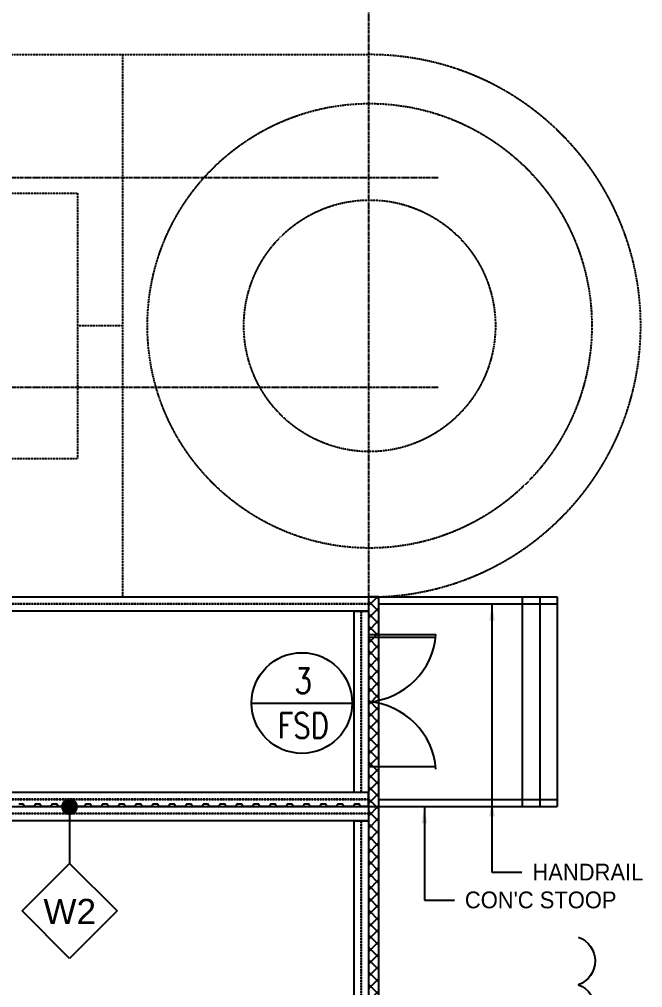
# Model space of a CAD drawing. Header units: millimetres. Extents: x 4133871 to 4440428, y -545651 to -495191.
# Drawn here: x 4177947 to 4186867, y -530434 to -516580 of the extents above; entities that cross this region are included whole.
import ezdxf
from ezdxf.enums import TextEntityAlignment as Align

# ---------------------------------------------------------------- set-up
doc = ezdxf.new("R2010")
doc.units = ezdxf.units.MM
doc.header["$LTSCALE"] = 60
doc.set_wipeout_variables(frame=1)
for name, pattern in [('CEN', [62, 60, -1, 0, -1]), ('CENTER', [2, 1.25, -0.25, 0.25, -0.25]), ('HIDDEN', [0.375, 0.25, -0.125])]:
    doc.linetypes.add(name, pattern=pattern)
for name, color, linetype in [('1CEN', 1, 'CEN'), ('1ST FL FW1-2', 3, 'Continuous'), ('1ST FL FW2-2', 3, 'Continuous'), ('3', 3, 'Continuous'), ('AA-XXXX-SYMB', 7, 'Continuous'), ('AA-XXXX-TEXT', 3, 'Continuous'), ('C_REV', 4, 'Continuous'), ('DIM-SCALE', 7, 'Continuous'), ('DOOR', 3, 'Continuous'), ('INI', 11, 'Continuous'), ('STEEL', 3, 'Continuous')]:
    doc.layers.add(name, color=color, linetype=linetype)
doc.styles.add('ArchiLab', font='')
doc.styles.add('ARCHILAB_ROMANS', font='romans.shx', dxfattribs={"bigfont": 'ghs.shx'})
doc.styles.add('Arial', font='arial.ttf')
doc.styles.add('GHS', font='romans.shx', dxfattribs={"width": 0.8, "bigfont": 'ghs.shx'})
doc.styles.add('돋움', font='')
doc.styles.get('ArchiLab').set_extended_font_data('Dotum')
doc.styles.get('돋움').set_extended_font_data('Dotum')
doc.linetypes.add('FENCELINE1', pattern='A,1,-0.4,[133,ltypeshp.shx,S=0.4,R=0,X=-0.4,Y=0],-0.4,4', length=5.8)
doc.dimstyles.new('일반도면_0060', dxfattribs={"dimtxt": 240, "dimasz": 240, "dimexe": 60, "dimexo": 300, "dimgap": 75, "dimtad": 1, "dimdec": 0, "dimzin": 0, "dimdsep": 46, "dimtxsty": '돋움', "dimcen": -300, "dimclrd": 7, "dimclre": 7, "dimclrt": 2, "dimadec": 8, "dimazin": 0, "dimtfac": 1, "dimtdec": 0, "dimtix": 1, "dimtmove": 2, "dimatfit": 3, "dimfxl": 1, "dimtolj": 1, "dimtzin": 0, "dimarcsym": 0})

# ---------------------------------------------------------------- blocks, each defined once
blk = doc.blocks.new('15M')
at = {"linetype": 'HIDDEN', "ltscale": 0.1}
for p, q in [((-110087, -152171), (-95087, -152171)), ((-110087, -152179), (-95087, -152179)), ((-109989, -152276), (-109989, -154870)), ((-109982, -152276), (-109982, -154870)), ((-95192, -152276), (-95192, -154870)), ((-95185, -152276), (-95185, -154870)), ((-110087, -154968), (-95087, -154968)), ((-110087, -154976), (-95087, -154976))]:
    blk.add_line(p, q, dxfattribs=at)
for points in [[(-110087, -152276), (-95087, -152276), (-95087, -152073), (-110087, -152073)], [(-109884, -154870), (-110087, -154870), (-110087, -152276), (-109884, -152276)], [(-95290, -154870), (-95087, -154870), (-95087, -152276), (-95290, -152276)], [(-110087, -154870), (-95087, -154870), (-95087, -155073), (-110087, -155073)]]:
    blk.add_lwpolyline(points, close=True)
blk = doc.blocks.new('외각')
at = {"linetype": 'HIDDEN', "ltscale": 0.1}
for p, q in [((-9016, 3880), (0, 3880)), ((-3530, -3880), (-3530, 3880)), ((-6050, 1900), (-4180, 1900)), ((-4180, 1900), (-4180, -1900)), ((-3530, 0), (-4180, 0)), ((-6050, -1900), (-4180, -1900)), ((-9016, -3880), (0, -3880))]:
    blk.add_line(p, q, dxfattribs=at)
for radius in [3180, 1800]:
    blk.add_circle((0, 0), radius, dxfattribs=at)
blk.add_arc((0, 0), 3880, 270, 90, dxfattribs=at)
at = {"rotation": 180}
for p in [(-110103, -158953), (-110103, -161953)]:
    blk.add_blockref('15M', p, dxfattribs=at)
blk = doc.blocks.new('A$C1F841B1D')
blk.add_wipeout([(207.3, 585.3), (300, 600), (392.7, 585.3), (476.3, 542.7), (542.7, 476.3), (585.3, 392.7), (600, 300), (585.3, 207.3), (542.7, 123.7), (476.3, 57.3), (392.7, 14.7), (300, 0), (207.3, 14.7), (123.7, 57.3), (57.3, 123.7), (14.7, 207.3), (0, 300), (14.7, 392.7), (57.3, 476.3), (123.7, 542.7)])
at = {"layer": 'AA-XXXX-SYMB'}
blk.add_line((0, 300), (600, 300), dxfattribs=at)
blk.add_circle((300, 300), 300, dxfattribs=at)
at = {"layer": 'AA-XXXX-SYMB', "color": 3, "linetype": 'Continuous', "style": 'ArchiLab'}
for tag, p in [('NO', (307.7, 357.8)), ('MARK', (308.1, 91.4))]:
    blk.add_attdef(tag, text='', height=150, dxfattribs=at).set_placement(p, align=Align.CENTER)
blk = doc.blocks.new('A$C064809F0')
at = {"layer": 'AA-XXXX-TEXT'}
for p, q in [((475, 566), (1041, 1131)), ((1041, 1131), (1607, 566)), ((1041, 0), (475, 566)), ((1607, 566), (1041, 0))]:
    blk.add_line(p, q, dxfattribs=at)
at = {"layer": 'INI'}
blk.add_line((1041, 0), (475, 566), dxfattribs=at)
at = {"layer": 'AA-XXXX-TEXT', "style": 'ARCHILAB_ROMANS'}
blk.add_attdef('WALLTYPE', text='', height=300, dxfattribs=at).set_placement((1043, 560), align=Align.MIDDLE_CENTER)

msp = doc.modelspace()

# ---------------------------------------------------------------- hatches: boundary and pattern name
at = {"layer": '1ST FL FW1-2'}
h = msp.add_hatch(dxfattribs=at)
h.set_pattern_fill('ANSI37', color=253, scale=1000)
h.set_pattern_definition([(45, (0, 0), (-88.3883476, 88.3883476), []), (135, (0, 0), (-88.3883476, -88.3883476), [])])
h.paths.add_polyline_path([(4167944, -533844.3), (4152944, -533844.2), (4152944, -527844.2), (4152794, -527844.3), (4152794, -533994.2), (4167794, -533994.3), (4167794, -539994.2), (4183093.9, -539994.2), (4183094, -524844.3), (4182944, -524844.3), (4182944, -539844.2), (4167944, -539844.2)])

# ---------------------------------------------------------------- linework, layer by layer
for p, q in [((4182944, -524844.3), (4185644, -524844.3)), ((4185144, -524844.3), (4185144, -527844.3)), ((4185394, -524844.3), (4185394, -527844.3)), ((4185644, -524844.3), (4185644, -527844.3)), ((4182944, -527844.3), (4185644, -527844.3))]:
    msp.add_line(p, q)
at = {"layer": '1CEN', "color": 1, "linetype": 'CENTER', "ltscale": 0.5}
for p, q in [((4182944, -502344.3), (4182944, -540844.3)), ((4146944, -518844.3), (4183944, -518844.3)), ((4146944, -521844.3), (4183944, -521844.3)), ((4146944, -521844.3), (4183944, -521844.3)), ((4146944, -524844.3), (4183944, -524844.3)), ((4146944, -527844.3), (4183944, -527844.3))]:
    msp.add_line(p, q, dxfattribs=at)
at = {"layer": '1ST FL FW1-2', "color": 3}
msp.add_lwpolyline([(4183094, -524844.3), (4182944, -524844.3), (4182944, -539844.2), (4167944, -539844.2), (4167944, -533844.3), (4152944, -533844.2), (4152944, -527844.2), (4152794, -527844.3), (4152794, -533994.2), (4167794, -533994.3), (4167794, -539994.2), (4183093.9, -539994.2), (4183094, -524844.3)], dxfattribs=at)
at = {"layer": '1ST FL FW2-2'}
msp.add_lwpolyline([(4182944, -527844.3), (4182836.5, -527844.3, -0.279959), (4182831.3, -527841.1), (4182815, -527809.7, 0.279959), (4182809.9, -527806.6), (4182778.6, -527806.6), (4182747.4, -527806.6, 0.279959), (4182742.3, -527809.7), (4182726, -527841.1, -0.279959), (4182720.8, -527844.3), (4182596, -527844.3, -0.279959), (4182590.8, -527841.1), (4182574.5, -527809.7, 0.279959), (4182569.4, -527806.6), (4182538.2, -527806.6), (4182507, -527806.6, 0.279959), (4182501.8, -527809.7), (4182485.5, -527841.1, -0.279959), (4182480.3, -527844.3), (4182355.5, -527844.3, -0.279959), (4182350.4, -527841.1), (4182334, -527809.7, 0.279959), (4182328.9, -527806.6), (4182297.7, -527806.6), (4182266.5, -527806.6, 0.279959), (4182261.3, -527809.7), (4182245, -527841.1, -0.279959), (4182239.9, -527844.3), (4182115, -527844.3, -0.279959), (4182109.9, -527841.1), (4182093.6, -527809.7, 0.279959), (4182088.4, -527806.6), (4182057.2, -527806.6), (4182026, -527806.6, 0.279959), (4182020.9, -527809.7), (4182004.5, -527841.1, -0.279959), (4181999.4, -527844.3), (4181874.5, -527844.3, -0.279959), (4181869.4, -527841.1), (4181853.1, -527809.7, 0.279959), (4181847.9, -527806.6), (4181816.7, -527806.6), (4181785.5, -527806.6, 0.279959), (4181780.4, -527809.7), (4181764.1, -527841.1, -0.279959), (4181758.9, -527844.3), (4181634.1, -527844.3, -0.279959), (4181628.9, -527841.1), (4181612.6, -527809.7, 0.279959), (4181607.5, -527806.6), (4181576.2, -527806.6), (4181545, -527806.6, 0.279959), (4181539.9, -527809.7), (4181523.6, -527841.1, -0.279959), (4181518.4, -527844.3), (4181393.6, -527844.3, -0.279959), (4181388.4, -527841.1), (4181372.1, -527809.7, 0.279959), (4181367, -527806.6), (4181335.8, -527806.6), (4181304.6, -527806.6, 0.279959), (4181299.4, -527809.7), (4181283.1, -527841.1, -0.279959), (4181278, -527844.3), (4181153.1, -527844.3, -0.279959), (4181148, -527841.1), (4181131.6, -527809.7, 0.279959), (4181126.5, -527806.6), (4181095.3, -527806.6), (4181064.1, -527806.6, 0.279959), (4181058.9, -527809.7), (4181042.6, -527841.1, -0.279959), (4181037.5, -527844.3), (4180912.6, -527844.3, -0.279959), (4180907.5, -527841.1), (4180891.2, -527809.7, 0.279959), (4180886, -527806.6), (4180854.8, -527806.6), (4180823.6, -527806.6, 0.279959), (4180818.5, -527809.7), (4180802.1, -527841.1, -0.279959), (4180797, -527844.3), (4180672.2, -527844.3, -0.279959), (4180667, -527841.1), (4180650.7, -527809.7, 0.279959), (4180645.5, -527806.6), (4180614.3, -527806.6), (4180583.1, -527806.6, 0.279959), (4180578, -527809.7), (4180561.7, -527841.1, -0.279959), (4180556.5, -527844.3), (4180431.7, -527844.3, -0.279959), (4180426.5, -527841.1), (4180410.2, -527809.7, 0.279959), (4180405.1, -527806.6), (4180373.9, -527806.6), (4180342.6, -527806.6, 0.279959), (4180337.5, -527809.7), (4180321.2, -527841.1, -0.279959), (4180316, -527844.3), (4180191.2, -527844.3, -0.279959), (4180186.1, -527841.1), (4180169.7, -527809.7, 0.279959), (4180164.6, -527806.6), (4180133.4, -527806.6), (4180102.2, -527806.6, 0.279959), (4180097, -527809.7), (4180080.7, -527841.1, -0.279959), (4180075.6, -527844.3), (4179950.7, -527844.3, -0.279959), (4179945.6, -527841.1), (4179929.3, -527809.7, 0.279959), (4179924.1, -527806.6), (4179892.9, -527806.6), (4179861.7, -527806.6, 0.279959), (4179856.5, -527809.7), (4179840.2, -527841.1, -0.279959), (4179835.1, -527844.3), (4179710.2, -527844.3, -0.279959), (4179705.1, -527841.1), (4179688.8, -527809.7, 0.279959), (4179683.6, -527806.6), (4179652.4, -527806.6), (4179621.2, -527806.6, 0.279959), (4179616.1, -527809.7), (4179599.7, -527841.1, -0.279959), (4179594.6, -527844.3), (4179469.8, -527844.3, -0.279959), (4179464.6, -527841.1), (4179448.3, -527809.7, 0.279959), (4179443.2, -527806.6), (4179411.9, -527806.6), (4179380.7, -527806.6, 0.279959), (4179375.6, -527809.7), (4179359.3, -527841.1, -0.279959), (4179354.1, -527844.3), (4179229.3, -527844.3, -0.279959), (4179224.1, -527841.1), (4179207.8, -527809.7, 0.279959), (4179202.7, -527806.6), (4179171.5, -527806.6), (4179140.3, -527806.6, 0.279959), (4179135.1, -527809.7), (4179118.8, -527841.1, -0.279959), (4179113.6, -527844.3), (4178988.8, -527844.3, -0.279959), (4178983.7, -527841.1), (4178967.3, -527809.7, 0.279959), (4178962.2, -527806.6), (4178931, -527806.6), (4178899.8, -527806.6, 0.279959), (4178894.6, -527809.7), (4178878.3, -527841.1, -0.279959), (4178873.2, -527844.3), (4178748.3, -527844.3, -0.279959), (4178743.2, -527841.1), (4178726.9, -527809.7, 0.279959), (4178721.7, -527806.6), (4178690.5, -527806.6), (4178659.3, -527806.6, 0.279959), (4178654.2, -527809.7), (4178637.8, -527841.1, -0.279959), (4178632.7, -527844.3), (4178507.8, -527844.3, -0.279959), (4178502.7, -527841.1), (4178486.4, -527809.7, 0.279959), (4178481.2, -527806.6), (4178450, -527806.6), (4178418.8, -527806.6, 0.279959), (4178413.7, -527809.7), (4178397.4, -527841.1, -0.279959), (4178392.2, -527844.3), (4178267.4, -527844.3, -0.279959), (4178262.2, -527841.1), (4178245.9, -527809.7, 0.279959), (4178240.8, -527806.6), (4178209.6, -527806.6), (4178178.3, -527806.6, 0.279959), (4178173.2, -527809.7), (4178156.9, -527841.1, -0.279959), (4178151.7, -527844.3), (4178026.9, -527844.3, -0.279959), (4178021.7, -527841.1), (4178005.4, -527809.7, 0.279959), (4178000.3, -527806.6), (4177969.1, -527806.6), (4177937.9, -527806.6, 0.279959)], format="xyb", dxfattribs=at)
at = {"layer": '3', "color": 2, "linetype": 'FENCELINE1', "ltscale": 100}
for points in [[(4183094, -524944.3), (4185644, -524944.3)], [(4183094, -527744.3), (4185644, -527744.3)]]:
    msp.add_lwpolyline(points, dxfattribs=at)
at = {"layer": 'C_REV'}
msp.add_lwpolyline([(4185948, -529711.1, -0.7002075), (4185948, -529711.1, -0.7002075), (4185948, -530392.8, -0.7002075), (4185948, -531074.6, -0.7002075)], format="xyb", dxfattribs=at)
at = {"layer": 'DOOR'}
for p, q in [((4182944, -525379.3), (4183909, -525379.3)), ((4182944, -525419.3), (4183905.3, -525419.3)), ((4182944, -527269.3), (4183905.3, -527269.3))]:
    msp.add_line(p, q, dxfattribs=at)
for centre, start, end in [((4182866.4, -525301.6), 274.2611, 355.7389), ((4182866.4, -527386.9), 4.2611, 85.7389)]:
    msp.add_arc(centre, 1045.6, start, end, dxfattribs=at)

# ---------------------------------------------------------------- block references
at = {"color": 3}
msp.add_blockref('외각', (4182960, -520964.2), dxfattribs=at)
at = {"layer": 'AA-XXXX-SYMB'}
ref = msp.add_blockref('A$C064809F0', (4177416.7, -530015.9), dxfattribs=dict(at, xscale=1.2, yscale=1.2, zscale=1.2))
ref.add_attrib('WALLTYPE', 'W2', dxfattribs={"layer": 'AA-XXXX-TEXT', "height": 360, "style": 'Arial'}).set_placement((4178668.1, -529343.9), align=Align.MIDDLE_CENTER)

# ---------------------------------------------------------------- texts
at = {"layer": 'DIM-SCALE', "color": 2, "char_height": 240, "attachment_point": 4, "style": '돋움'}
for s, insert in [('\\A1;HANDRAIL', (4185290.1, -528780.4)), ("\\A1;CON'C STOOP", (4184323, -529180.4))]:
    msp.add_mtext(s, dxfattribs=dict(at, insert=insert))

# ---------------------------------------------------------------- leaders
at = {"layer": 'AA-XXXX-SYMB'}
msp.add_leader([(4178665.7, -527844.7), (4178665.7, -528658.3)], dimstyle='일반도면_0060', override={"dimasz": 240, "dimgap": 0.8, "dimtad": 0, "dimldrblk": 'Dot'}, dxfattribs=at)
at = {"layer": 'DIM-SCALE'}
for points in [[(4184710.9, -524944.3), (4184710.9, -528780.4), (4185140.1, -528780.4)], [(4183743.8, -527844.3), (4183743.8, -529180.4), (4184173, -529180.4)], [(4184710.9, -527744.3), (4184710.9, -528780.4), (4185140.1, -528780.4)]]:
    msp.add_leader(points, dimstyle='일반도면_0060', dxfattribs=at)

# ---------------------------------------------------------------- next in the draw order: block references
at = {"layer": 'AA-XXXX-SYMB', "linetype": 'Continuous'}
ref = msp.add_blockref('A$C1F841B1D', (4181270.3, -527081.6), dxfattribs=dict(at, xscale=2.4, yscale=2.4, zscale=2.4))
ref.add_attrib('NO', '3', dxfattribs={"layer": 'STEEL', "linetype": 'Continuous', "height": 360, "style": 'GHS', "width": 0.8}).set_placement((4182008.9, -526223), align=Align.CENTER)
ref.add_attrib('MARK', 'FSD', dxfattribs={"layer": 'STEEL', "linetype": 'Continuous', "height": 360, "style": 'GHS', "width": 0.8}).set_placement((4182009.9, -526862.2), align=Align.CENTER)

doc.saveas('drawing.dxf')
